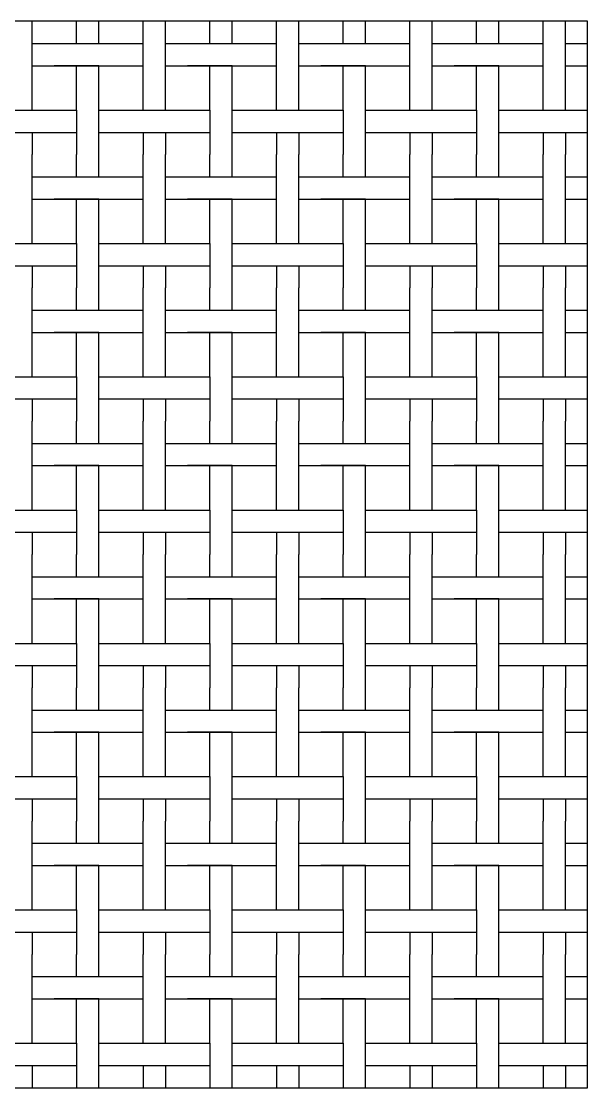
# Model space of a CAD drawing. Header units: inches. Extents: x 4.38 to 10.38, y 4.88 to 10.88.
# Drawn here: x 7.19 to 10.38, y 4.88 to 10.88 of the extents above; entities that cross this region are included whole.
import ezdxf

# ---------------------------------------------------------------- set-up
doc = ezdxf.new("R2010")
doc.units = ezdxf.units.IN
doc.header["$MEASUREMENT"] = 0
doc.layers.add('輪廓線', color=1, linetype='Continuous')

msp = doc.modelspace()

# ---------------------------------------------------------------- linework, layer by layer
at = {"layer": '輪廓線'}
for p, q in [((7.25, 10.375), (7.25, 10.875)), ((7.5, 10.75), (7.5, 10.875)), ((7.625, 10.75), (7.625, 10.875)), ((7.875, 10.375), (7.875, 10.875)), ((8, 10.375), (8, 10.875)), ((8.25, 10.75), (8.25, 10.875)), ((8.375, 10.75), (8.375, 10.875)), ((8.625, 10.375), (8.625, 10.875)), ((8.75, 10.375), (8.75, 10.875)), ((9, 10.75), (9, 10.875)), ((9.125, 10.75), (9.125, 10.875)), ((9.375, 10.375), (9.375, 10.875)), ((9.5, 10.375), (9.5, 10.875)), ((9.75, 10.75), (9.75, 10.875)), ((9.875, 10.75), (9.875, 10.875)), ((10.125, 10.375), (10.125, 10.875)), ((10.25, 10.375), (10.25, 10.875)), ((7.25, 10.75), (7.375, 10.75)), ((7.375, 10.75), (7.875, 10.75)), ((8, 10.75), (8.125, 10.75)), ((8.125, 10.75), (8.625, 10.75)), ((8.75, 10.75), (8.875, 10.75)), ((8.875, 10.75), (9.375, 10.75)), ((9.5, 10.75), (9.625, 10.75)), ((9.625, 10.75), (10.125, 10.75)), ((10.25, 10.75), (10.375, 10.75)), ((7.25, 10.625), (7.375, 10.625)), ((7.625, 10.625), (7.375, 10.625)), ((7.375, 10.625), (7.75, 10.625)), ((7.5, 10.375), (7.5, 10.625)), ((7.625, 10.125), (7.625, 10.625)), ((7.75, 10.625), (7.875, 10.625)), ((8, 10.625), (8.125, 10.625)), ((8.375, 10.625), (8.125, 10.625)), ((8.125, 10.625), (8.5, 10.625)), ((8.25, 10.375), (8.25, 10.625)), ((8.375, 10.125), (8.375, 10.625)), ((8.5, 10.625), (8.625, 10.625)), ((8.75, 10.625), (8.875, 10.625)), ((9.125, 10.625), (8.875, 10.625)), ((8.875, 10.625), (9.25, 10.625)), ((9, 10.375), (9, 10.625)), ((9.125, 10.125), (9.125, 10.625)), ((9.25, 10.625), (9.375, 10.625)), ((9.5, 10.625), (9.625, 10.625)), ((9.875, 10.625), (9.625, 10.625)), ((9.625, 10.625), (10, 10.625)), ((9.75, 10.375), (9.75, 10.625)), ((9.875, 10.125), (9.875, 10.625)), ((10, 10.625), (10.125, 10.625)), ((10.25, 10.625), (10.375, 10.625)), ((7.125, 10.375), (7.25, 10.375)), ((7.25, 10.375), (7.375, 10.375)), ((7.375, 10.375), (7.5, 10.375)), ((7.5, 10.375), (7.5, 10.125)), ((7.625, 10.375), (7.875, 10.375)), ((7.875, 10.375), (8, 10.375)), ((8, 10.375), (8.125, 10.375)), ((8.125, 10.375), (8.25, 10.375)), ((8.25, 10.375), (8.25, 10.125)), ((8.375, 10.375), (8.625, 10.375)), ((8.625, 10.375), (8.75, 10.375)), ((8.75, 10.375), (8.875, 10.375)), ((8.875, 10.375), (9, 10.375)), ((9, 10.375), (9, 10.125)), ((9.125, 10.375), (9.375, 10.375)), ((9.375, 10.375), (9.5, 10.375)), ((9.5, 10.375), (9.625, 10.375)), ((9.625, 10.375), (9.75, 10.375)), ((9.75, 10.375), (9.75, 10.125)), ((9.875, 10.375), (10.125, 10.375)), ((10.125, 10.375), (10.25, 10.375)), ((10.25, 10.375), (10.375, 10.375)), ((7.125, 10.25), (7.375, 10.25)), ((7.25, 10.25), (7.25, 10.125)), ((7.375, 10.25), (7.5, 10.25)), ((7.5, 10.25), (7.5, 10.125)), ((7.625, 10.25), (7.875, 10.25)), ((7.875, 10.25), (8.125, 10.25)), ((7.875, 10.25), (7.875, 10.125)), ((8, 10.25), (8, 10.125)), ((8.125, 10.25), (8.25, 10.25)), ((8.25, 10.25), (8.25, 10.125)), ((8.375, 10.25), (8.625, 10.25)), ((8.625, 10.25), (8.875, 10.25)), ((8.625, 10.25), (8.625, 10.125)), ((8.75, 10.25), (8.75, 10.125)), ((8.875, 10.25), (9, 10.25)), ((9, 10.25), (9, 10.125)), ((9.125, 10.25), (9.375, 10.25)), ((9.375, 10.25), (9.625, 10.25)), ((9.375, 10.25), (9.375, 10.125)), ((9.5, 10.25), (9.5, 10.125)), ((9.625, 10.25), (9.75, 10.25)), ((9.75, 10.25), (9.75, 10.125)), ((9.875, 10.25), (10.125, 10.25)), ((10.125, 10.25), (10.375, 10.25)), ((10.125, 10.25), (10.125, 10.125)), ((10.25, 10.25), (10.25, 10.125)), ((7.25, 9.625), (7.25, 10.125)), ((7.5, 10), (7.5, 10.125)), ((7.625, 10), (7.625, 10.125)), ((7.875, 9.625), (7.875, 10.125)), ((8, 9.625), (8, 10.125)), ((8.25, 10), (8.25, 10.125)), ((8.375, 10), (8.375, 10.125)), ((8.625, 9.625), (8.625, 10.125)), ((8.75, 9.625), (8.75, 10.125)), ((9, 10), (9, 10.125)), ((9.125, 10), (9.125, 10.125)), ((9.375, 9.625), (9.375, 10.125)), ((9.5, 9.625), (9.5, 10.125)), ((9.75, 10), (9.75, 10.125)), ((9.875, 10), (9.875, 10.125)), ((10.125, 9.625), (10.125, 10.125)), ((10.25, 9.625), (10.25, 10.125)), ((7.25, 10), (7.375, 10)), ((7.375, 10), (7.875, 10)), ((8, 10), (8.125, 10)), ((8.125, 10), (8.625, 10)), ((8.75, 10), (8.875, 10)), ((8.875, 10), (9.375, 10)), ((9.5, 10), (9.625, 10)), ((9.625, 10), (10.125, 10)), ((10.25, 10), (10.375, 10)), ((7.25, 9.875), (7.375, 9.875)), ((7.625, 9.875), (7.375, 9.875)), ((7.375, 9.875), (7.75, 9.875)), ((7.5, 9.625), (7.5, 9.875)), ((7.625, 9.375), (7.625, 9.875)), ((7.75, 9.875), (7.875, 9.875)), ((8, 9.875), (8.125, 9.875)), ((8.375, 9.875), (8.125, 9.875)), ((8.125, 9.875), (8.5, 9.875)), ((8.25, 9.625), (8.25, 9.875)), ((8.375, 9.375), (8.375, 9.875)), ((8.5, 9.875), (8.625, 9.875)), ((8.75, 9.875), (8.875, 9.875)), ((9.125, 9.875), (8.875, 9.875)), ((8.875, 9.875), (9.25, 9.875)), ((9, 9.625), (9, 9.875)), ((9.125, 9.375), (9.125, 9.875)), ((9.25, 9.875), (9.375, 9.875)), ((9.5, 9.875), (9.625, 9.875)), ((9.875, 9.875), (9.625, 9.875)), ((9.625, 9.875), (10, 9.875)), ((9.75, 9.625), (9.75, 9.875)), ((9.875, 9.375), (9.875, 9.875)), ((10, 9.875), (10.125, 9.875)), ((10.25, 9.875), (10.375, 9.875)), ((7.125, 9.625), (7.25, 9.625)), ((7.25, 9.625), (7.375, 9.625)), ((7.375, 9.625), (7.5, 9.625)), ((7.5, 9.625), (7.5, 9.375)), ((7.625, 9.625), (7.875, 9.625)), ((7.875, 9.625), (8, 9.625)), ((8, 9.625), (8.125, 9.625)), ((8.125, 9.625), (8.25, 9.625)), ((8.25, 9.625), (8.25, 9.375)), ((8.375, 9.625), (8.625, 9.625)), ((8.625, 9.625), (8.75, 9.625)), ((8.75, 9.625), (8.875, 9.625)), ((8.875, 9.625), (9, 9.625)), ((9, 9.625), (9, 9.375)), ((9.125, 9.625), (9.375, 9.625)), ((9.375, 9.625), (9.5, 9.625)), ((9.5, 9.625), (9.625, 9.625)), ((9.625, 9.625), (9.75, 9.625)), ((9.75, 9.625), (9.75, 9.375)), ((9.875, 9.625), (10.125, 9.625)), ((10.125, 9.625), (10.25, 9.625)), ((10.25, 9.625), (10.375, 9.625)), ((7.125, 9.5), (7.375, 9.5)), ((7.25, 9.5), (7.25, 9.375)), ((7.375, 9.5), (7.5, 9.5)), ((7.5, 9.5), (7.5, 9.375)), ((7.625, 9.5), (7.875, 9.5)), ((7.875, 9.5), (8.125, 9.5)), ((7.875, 9.5), (7.875, 9.375)), ((8, 9.5), (8, 9.375)), ((8.125, 9.5), (8.25, 9.5)), ((8.25, 9.5), (8.25, 9.375)), ((8.375, 9.5), (8.625, 9.5)), ((8.625, 9.5), (8.875, 9.5)), ((8.625, 9.5), (8.625, 9.375)), ((8.75, 9.5), (8.75, 9.375)), ((8.875, 9.5), (9, 9.5)), ((9, 9.5), (9, 9.375)), ((9.125, 9.5), (9.375, 9.5)), ((9.375, 9.5), (9.625, 9.5)), ((9.375, 9.5), (9.375, 9.375)), ((9.5, 9.5), (9.5, 9.375)), ((9.625, 9.5), (9.75, 9.5)), ((9.75, 9.5), (9.75, 9.375)), ((9.875, 9.5), (10.125, 9.5)), ((10.125, 9.5), (10.375, 9.5)), ((10.125, 9.5), (10.125, 9.375)), ((10.25, 9.5), (10.25, 9.375)), ((7.25, 8.875), (7.25, 9.375)), ((7.5, 9.25), (7.5, 9.375)), ((7.625, 9.25), (7.625, 9.375)), ((7.875, 8.875), (7.875, 9.375)), ((8, 8.875), (8, 9.375)), ((8.25, 9.25), (8.25, 9.375)), ((8.375, 9.25), (8.375, 9.375)), ((8.625, 8.875), (8.625, 9.375)), ((8.75, 8.875), (8.75, 9.375)), ((9, 9.25), (9, 9.375)), ((9.125, 9.25), (9.125, 9.375)), ((9.375, 8.875), (9.375, 9.375)), ((9.5, 8.875), (9.5, 9.375)), ((9.75, 9.25), (9.75, 9.375)), ((9.875, 9.25), (9.875, 9.375)), ((10.125, 8.875), (10.125, 9.375)), ((10.25, 8.875), (10.25, 9.375)), ((7.25, 9.25), (7.375, 9.25)), ((7.375, 9.25), (7.875, 9.25)), ((8, 9.25), (8.125, 9.25)), ((8.125, 9.25), (8.625, 9.25)), ((8.75, 9.25), (8.875, 9.25)), ((8.875, 9.25), (9.375, 9.25)), ((9.5, 9.25), (9.625, 9.25)), ((9.625, 9.25), (10.125, 9.25)), ((10.25, 9.25), (10.375, 9.25)), ((7.25, 9.125), (7.375, 9.125)), ((7.625, 9.125), (7.375, 9.125)), ((7.375, 9.125), (7.75, 9.125)), ((7.5, 8.875), (7.5, 9.125)), ((7.625, 8.625), (7.625, 9.125)), ((7.75, 9.125), (7.875, 9.125)), ((8, 9.125), (8.125, 9.125)), ((8.375, 9.125), (8.125, 9.125)), ((8.125, 9.125), (8.5, 9.125)), ((8.25, 8.875), (8.25, 9.125)), ((8.375, 8.625), (8.375, 9.125)), ((8.5, 9.125), (8.625, 9.125)), ((8.75, 9.125), (8.875, 9.125)), ((9.125, 9.125), (8.875, 9.125)), ((8.875, 9.125), (9.25, 9.125)), ((9, 8.875), (9, 9.125)), ((9.125, 8.625), (9.125, 9.125)), ((9.25, 9.125), (9.375, 9.125)), ((9.5, 9.125), (9.625, 9.125)), ((9.875, 9.125), (9.625, 9.125)), ((9.625, 9.125), (10, 9.125)), ((9.75, 8.875), (9.75, 9.125)), ((9.875, 8.625), (9.875, 9.125)), ((10, 9.125), (10.125, 9.125)), ((10.25, 9.125), (10.375, 9.125)), ((7.125, 8.875), (7.25, 8.875)), ((7.25, 8.875), (7.375, 8.875)), ((7.375, 8.875), (7.5, 8.875)), ((7.5, 8.875), (7.5, 8.625)), ((7.625, 8.875), (7.875, 8.875)), ((7.875, 8.875), (8, 8.875)), ((8, 8.875), (8.125, 8.875)), ((8.125, 8.875), (8.25, 8.875)), ((8.25, 8.875), (8.25, 8.625)), ((8.375, 8.875), (8.625, 8.875)), ((8.625, 8.875), (8.75, 8.875)), ((8.75, 8.875), (8.875, 8.875)), ((8.875, 8.875), (9, 8.875)), ((9, 8.875), (9, 8.625)), ((9.125, 8.875), (9.375, 8.875)), ((9.375, 8.875), (9.5, 8.875)), ((9.5, 8.875), (9.625, 8.875)), ((9.625, 8.875), (9.75, 8.875)), ((9.75, 8.875), (9.75, 8.625)), ((9.875, 8.875), (10.125, 8.875)), ((10.125, 8.875), (10.25, 8.875)), ((10.25, 8.875), (10.375, 8.875)), ((7.125, 8.75), (7.375, 8.75)), ((7.25, 8.75), (7.25, 8.625)), ((7.375, 8.75), (7.5, 8.75)), ((7.5, 8.75), (7.5, 8.625)), ((7.625, 8.75), (7.875, 8.75)), ((7.875, 8.75), (8.125, 8.75)), ((7.875, 8.75), (7.875, 8.625)), ((8, 8.75), (8, 8.625)), ((8.125, 8.75), (8.25, 8.75)), ((8.25, 8.75), (8.25, 8.625)), ((8.375, 8.75), (8.625, 8.75)), ((8.625, 8.75), (8.875, 8.75)), ((8.625, 8.75), (8.625, 8.625)), ((8.75, 8.75), (8.75, 8.625)), ((8.875, 8.75), (9, 8.75)), ((9, 8.75), (9, 8.625)), ((9.125, 8.75), (9.375, 8.75)), ((9.375, 8.75), (9.625, 8.75)), ((9.375, 8.75), (9.375, 8.625)), ((9.5, 8.75), (9.5, 8.625)), ((9.625, 8.75), (9.75, 8.75)), ((9.75, 8.75), (9.75, 8.625)), ((9.875, 8.75), (10.125, 8.75)), ((10.125, 8.75), (10.375, 8.75)), ((10.125, 8.75), (10.125, 8.625)), ((10.25, 8.75), (10.25, 8.625)), ((7.25, 8.125), (7.25, 8.625)), ((7.5, 8.5), (7.5, 8.625)), ((7.625, 8.5), (7.625, 8.625)), ((7.875, 8.125), (7.875, 8.625)), ((8, 8.125), (8, 8.625)), ((8.25, 8.5), (8.25, 8.625)), ((8.375, 8.5), (8.375, 8.625)), ((8.625, 8.125), (8.625, 8.625)), ((8.75, 8.125), (8.75, 8.625)), ((9, 8.5), (9, 8.625)), ((9.125, 8.5), (9.125, 8.625)), ((9.375, 8.125), (9.375, 8.625)), ((9.5, 8.125), (9.5, 8.625)), ((9.75, 8.5), (9.75, 8.625)), ((9.875, 8.5), (9.875, 8.625)), ((10.125, 8.125), (10.125, 8.625)), ((10.25, 8.125), (10.25, 8.625)), ((7.25, 8.5), (7.375, 8.5)), ((7.375, 8.5), (7.875, 8.5)), ((8, 8.5), (8.125, 8.5)), ((8.125, 8.5), (8.625, 8.5)), ((8.75, 8.5), (8.875, 8.5)), ((8.875, 8.5), (9.375, 8.5)), ((9.5, 8.5), (9.625, 8.5)), ((9.625, 8.5), (10.125, 8.5)), ((10.25, 8.5), (10.375, 8.5)), ((7.25, 8.375), (7.375, 8.375)), ((7.625, 8.375), (7.375, 8.375)), ((7.375, 8.375), (7.75, 8.375)), ((7.5, 8.125), (7.5, 8.375)), ((7.625, 7.875), (7.625, 8.375)), ((7.75, 8.375), (7.875, 8.375)), ((8, 8.375), (8.125, 8.375)), ((8.375, 8.375), (8.125, 8.375)), ((8.125, 8.375), (8.5, 8.375)), ((8.25, 8.125), (8.25, 8.375)), ((8.375, 7.875), (8.375, 8.375)), ((8.5, 8.375), (8.625, 8.375)), ((8.75, 8.375), (8.875, 8.375)), ((9.125, 8.375), (8.875, 8.375)), ((8.875, 8.375), (9.25, 8.375)), ((9, 8.125), (9, 8.375)), ((9.125, 7.875), (9.125, 8.375)), ((9.25, 8.375), (9.375, 8.375)), ((9.5, 8.375), (9.625, 8.375)), ((9.875, 8.375), (9.625, 8.375)), ((9.625, 8.375), (10, 8.375)), ((9.75, 8.125), (9.75, 8.375)), ((9.875, 7.875), (9.875, 8.375)), ((10, 8.375), (10.125, 8.375)), ((10.25, 8.375), (10.375, 8.375)), ((7.125, 8.125), (7.25, 8.125)), ((7.25, 8.125), (7.375, 8.125)), ((7.375, 8.125), (7.5, 8.125)), ((7.5, 8.125), (7.5, 7.875)), ((7.625, 8.125), (7.875, 8.125)), ((7.875, 8.125), (8, 8.125)), ((8, 8.125), (8.125, 8.125)), ((8.125, 8.125), (8.25, 8.125)), ((8.25, 8.125), (8.25, 7.875)), ((8.375, 8.125), (8.625, 8.125)), ((8.625, 8.125), (8.75, 8.125)), ((8.75, 8.125), (8.875, 8.125)), ((8.875, 8.125), (9, 8.125)), ((9, 8.125), (9, 7.875)), ((9.125, 8.125), (9.375, 8.125)), ((9.375, 8.125), (9.5, 8.125)), ((9.5, 8.125), (9.625, 8.125)), ((9.625, 8.125), (9.75, 8.125)), ((9.75, 8.125), (9.75, 7.875)), ((9.875, 8.125), (10.125, 8.125)), ((10.125, 8.125), (10.25, 8.125)), ((10.25, 8.125), (10.375, 8.125)), ((7.125, 8), (7.375, 8)), ((7.25, 8), (7.25, 7.875)), ((7.375, 8), (7.5, 8)), ((7.5, 8), (7.5, 7.875)), ((7.625, 8), (7.875, 8)), ((7.875, 8), (8.125, 8)), ((7.875, 8), (7.875, 7.875)), ((8, 8), (8, 7.875)), ((8.125, 8), (8.25, 8)), ((8.25, 8), (8.25, 7.875)), ((8.375, 8), (8.625, 8)), ((8.625, 8), (8.875, 8)), ((8.625, 8), (8.625, 7.875)), ((8.75, 8), (8.75, 7.875)), ((8.875, 8), (9, 8)), ((9, 8), (9, 7.875)), ((9.125, 8), (9.375, 8)), ((9.375, 8), (9.625, 8)), ((9.375, 8), (9.375, 7.875)), ((9.5, 8), (9.5, 7.875)), ((9.625, 8), (9.75, 8)), ((9.75, 8), (9.75, 7.875)), ((9.875, 8), (10.125, 8)), ((10.125, 8), (10.375, 8)), ((10.125, 8), (10.125, 7.875)), ((10.25, 8), (10.25, 7.875)), ((7.25, 7.375), (7.25, 7.875)), ((7.5, 7.75), (7.5, 7.875)), ((7.625, 7.75), (7.625, 7.875)), ((7.875, 7.375), (7.875, 7.875)), ((8, 7.375), (8, 7.875)), ((8.25, 7.75), (8.25, 7.875)), ((8.375, 7.75), (8.375, 7.875)), ((8.625, 7.375), (8.625, 7.875)), ((8.75, 7.375), (8.75, 7.875)), ((9, 7.75), (9, 7.875)), ((9.125, 7.75), (9.125, 7.875)), ((9.375, 7.375), (9.375, 7.875)), ((9.5, 7.375), (9.5, 7.875)), ((9.75, 7.75), (9.75, 7.875)), ((9.875, 7.75), (9.875, 7.875)), ((10.125, 7.375), (10.125, 7.875)), ((10.25, 7.375), (10.25, 7.875)), ((7.25, 7.75), (7.375, 7.75)), ((7.375, 7.75), (7.875, 7.75)), ((8, 7.75), (8.125, 7.75)), ((8.125, 7.75), (8.625, 7.75)), ((8.75, 7.75), (8.875, 7.75)), ((8.875, 7.75), (9.375, 7.75)), ((9.5, 7.75), (9.625, 7.75)), ((9.625, 7.75), (10.125, 7.75)), ((10.25, 7.75), (10.375, 7.75)), ((7.25, 7.625), (7.375, 7.625)), ((7.625, 7.625), (7.375, 7.625)), ((7.375, 7.625), (7.75, 7.625)), ((7.5, 7.375), (7.5, 7.625)), ((7.625, 7.125), (7.625, 7.625)), ((7.75, 7.625), (7.875, 7.625)), ((8, 7.625), (8.125, 7.625)), ((8.375, 7.625), (8.125, 7.625)), ((8.125, 7.625), (8.5, 7.625)), ((8.25, 7.375), (8.25, 7.625)), ((8.375, 7.125), (8.375, 7.625)), ((8.5, 7.625), (8.625, 7.625)), ((8.75, 7.625), (8.875, 7.625)), ((9.125, 7.625), (8.875, 7.625)), ((8.875, 7.625), (9.25, 7.625)), ((9, 7.375), (9, 7.625)), ((9.125, 7.125), (9.125, 7.625)), ((9.25, 7.625), (9.375, 7.625)), ((9.5, 7.625), (9.625, 7.625)), ((9.875, 7.625), (9.625, 7.625)), ((9.625, 7.625), (10, 7.625)), ((9.75, 7.375), (9.75, 7.625)), ((9.875, 7.125), (9.875, 7.625)), ((10, 7.625), (10.125, 7.625)), ((10.25, 7.625), (10.375, 7.625)), ((7.125, 7.375), (7.25, 7.375)), ((7.25, 7.375), (7.375, 7.375)), ((7.375, 7.375), (7.5, 7.375)), ((7.5, 7.375), (7.5, 7.125)), ((7.625, 7.375), (7.875, 7.375)), ((7.875, 7.375), (8, 7.375)), ((8, 7.375), (8.125, 7.375)), ((8.125, 7.375), (8.25, 7.375)), ((8.25, 7.375), (8.25, 7.125)), ((8.375, 7.375), (8.625, 7.375)), ((8.625, 7.375), (8.75, 7.375)), ((8.75, 7.375), (8.875, 7.375)), ((8.875, 7.375), (9, 7.375)), ((9, 7.375), (9, 7.125)), ((9.125, 7.375), (9.375, 7.375)), ((9.375, 7.375), (9.5, 7.375)), ((9.5, 7.375), (9.625, 7.375)), ((9.625, 7.375), (9.75, 7.375)), ((9.75, 7.375), (9.75, 7.125)), ((9.875, 7.375), (10.125, 7.375)), ((10.125, 7.375), (10.25, 7.375)), ((10.25, 7.375), (10.375, 7.375)), ((7.125, 7.25), (7.375, 7.25)), ((7.25, 7.25), (7.25, 7.125)), ((7.375, 7.25), (7.5, 7.25)), ((7.5, 7.25), (7.5, 7.125)), ((7.625, 7.25), (7.875, 7.25)), ((7.875, 7.25), (8.125, 7.25)), ((7.875, 7.25), (7.875, 7.125)), ((8, 7.25), (8, 7.125)), ((8.125, 7.25), (8.25, 7.25)), ((8.25, 7.25), (8.25, 7.125)), ((8.375, 7.25), (8.625, 7.25)), ((8.625, 7.25), (8.875, 7.25)), ((8.625, 7.25), (8.625, 7.125)), ((8.75, 7.25), (8.75, 7.125)), ((8.875, 7.25), (9, 7.25)), ((9, 7.25), (9, 7.125)), ((9.125, 7.25), (9.375, 7.25)), ((9.375, 7.25), (9.625, 7.25)), ((9.375, 7.25), (9.375, 7.125)), ((9.5, 7.25), (9.5, 7.125)), ((9.625, 7.25), (9.75, 7.25)), ((9.75, 7.25), (9.75, 7.125)), ((9.875, 7.25), (10.125, 7.25)), ((10.125, 7.25), (10.375, 7.25)), ((10.125, 7.25), (10.125, 7.125)), ((10.25, 7.25), (10.25, 7.125)), ((7.25, 6.625), (7.25, 7.125)), ((7.5, 7), (7.5, 7.125)), ((7.625, 7), (7.625, 7.125)), ((7.875, 6.625), (7.875, 7.125)), ((8, 6.625), (8, 7.125)), ((8.25, 7), (8.25, 7.125)), ((8.375, 7), (8.375, 7.125)), ((8.625, 6.625), (8.625, 7.125)), ((8.75, 6.625), (8.75, 7.125)), ((9, 7), (9, 7.125)), ((9.125, 7), (9.125, 7.125)), ((9.375, 6.625), (9.375, 7.125)), ((9.5, 6.625), (9.5, 7.125)), ((9.75, 7), (9.75, 7.125)), ((9.875, 7), (9.875, 7.125)), ((10.125, 6.625), (10.125, 7.125)), ((10.25, 6.625), (10.25, 7.125)), ((7.25, 7), (7.375, 7)), ((7.375, 7), (7.875, 7)), ((8, 7), (8.125, 7)), ((8.125, 7), (8.625, 7)), ((8.75, 7), (8.875, 7)), ((8.875, 7), (9.375, 7)), ((9.5, 7), (9.625, 7)), ((9.625, 7), (10.125, 7)), ((10.25, 7), (10.375, 7)), ((7.25, 6.875), (7.375, 6.875)), ((7.625, 6.875), (7.375, 6.875)), ((7.375, 6.875), (7.75, 6.875)), ((7.5, 6.625), (7.5, 6.875)), ((7.625, 6.375), (7.625, 6.875)), ((7.75, 6.875), (7.875, 6.875)), ((8, 6.875), (8.125, 6.875)), ((8.375, 6.875), (8.125, 6.875)), ((8.125, 6.875), (8.5, 6.875)), ((8.25, 6.625), (8.25, 6.875)), ((8.375, 6.375), (8.375, 6.875)), ((8.5, 6.875), (8.625, 6.875)), ((8.75, 6.875), (8.875, 6.875)), ((9.125, 6.875), (8.875, 6.875)), ((8.875, 6.875), (9.25, 6.875)), ((9, 6.625), (9, 6.875)), ((9.125, 6.375), (9.125, 6.875)), ((9.25, 6.875), (9.375, 6.875)), ((9.5, 6.875), (9.625, 6.875)), ((9.875, 6.875), (9.625, 6.875)), ((9.625, 6.875), (10, 6.875)), ((9.75, 6.625), (9.75, 6.875)), ((9.875, 6.375), (9.875, 6.875)), ((10, 6.875), (10.125, 6.875)), ((10.25, 6.875), (10.375, 6.875)), ((7.125, 6.625), (7.25, 6.625)), ((7.25, 6.625), (7.375, 6.625)), ((7.375, 6.625), (7.5, 6.625)), ((7.5, 6.625), (7.5, 6.375)), ((7.625, 6.625), (7.875, 6.625)), ((7.875, 6.625), (8, 6.625)), ((8, 6.625), (8.125, 6.625)), ((8.125, 6.625), (8.25, 6.625)), ((8.25, 6.625), (8.25, 6.375)), ((8.375, 6.625), (8.625, 6.625)), ((8.625, 6.625), (8.75, 6.625)), ((8.75, 6.625), (8.875, 6.625)), ((8.875, 6.625), (9, 6.625)), ((9, 6.625), (9, 6.375)), ((9.125, 6.625), (9.375, 6.625)), ((9.375, 6.625), (9.5, 6.625)), ((9.5, 6.625), (9.625, 6.625)), ((9.625, 6.625), (9.75, 6.625)), ((9.75, 6.625), (9.75, 6.375)), ((9.875, 6.625), (10.125, 6.625)), ((10.125, 6.625), (10.25, 6.625)), ((10.25, 6.625), (10.375, 6.625)), ((7.125, 6.5), (7.375, 6.5)), ((7.25, 6.5), (7.25, 6.375)), ((7.375, 6.5), (7.5, 6.5)), ((7.5, 6.5), (7.5, 6.375)), ((7.625, 6.5), (7.875, 6.5)), ((7.875, 6.5), (8.125, 6.5)), ((7.875, 6.5), (7.875, 6.375)), ((8, 6.5), (8, 6.375)), ((8.125, 6.5), (8.25, 6.5)), ((8.25, 6.5), (8.25, 6.375)), ((8.375, 6.5), (8.625, 6.5)), ((8.625, 6.5), (8.875, 6.5)), ((8.625, 6.5), (8.625, 6.375)), ((8.75, 6.5), (8.75, 6.375)), ((8.875, 6.5), (9, 6.5)), ((9, 6.5), (9, 6.375)), ((9.125, 6.5), (9.375, 6.5)), ((9.375, 6.5), (9.625, 6.5)), ((9.375, 6.5), (9.375, 6.375)), ((9.5, 6.5), (9.5, 6.375)), ((9.625, 6.5), (9.75, 6.5)), ((9.75, 6.5), (9.75, 6.375)), ((9.875, 6.5), (10.125, 6.5)), ((10.125, 6.5), (10.375, 6.5)), ((10.125, 6.5), (10.125, 6.375)), ((10.25, 6.5), (10.25, 6.375)), ((7.25, 5.875), (7.25, 6.375)), ((7.5, 6.25), (7.5, 6.375)), ((7.625, 6.25), (7.625, 6.375)), ((7.875, 5.875), (7.875, 6.375)), ((8, 5.875), (8, 6.375)), ((8.25, 6.25), (8.25, 6.375)), ((8.375, 6.25), (8.375, 6.375)), ((8.625, 5.875), (8.625, 6.375)), ((8.75, 5.875), (8.75, 6.375)), ((9, 6.25), (9, 6.375)), ((9.125, 6.25), (9.125, 6.375)), ((9.375, 5.875), (9.375, 6.375)), ((9.5, 5.875), (9.5, 6.375)), ((9.75, 6.25), (9.75, 6.375)), ((9.875, 6.25), (9.875, 6.375)), ((10.125, 5.875), (10.125, 6.375)), ((10.25, 5.875), (10.25, 6.375)), ((7.25, 6.25), (7.375, 6.25)), ((7.375, 6.25), (7.875, 6.25)), ((8, 6.25), (8.125, 6.25)), ((8.125, 6.25), (8.625, 6.25)), ((8.75, 6.25), (8.875, 6.25)), ((8.875, 6.25), (9.375, 6.25)), ((9.5, 6.25), (9.625, 6.25)), ((9.625, 6.25), (10.125, 6.25)), ((10.25, 6.25), (10.375, 6.25)), ((7.25, 6.125), (7.375, 6.125)), ((7.625, 6.125), (7.375, 6.125)), ((7.375, 6.125), (7.75, 6.125)), ((7.5, 5.875), (7.5, 6.125)), ((7.625, 5.625), (7.625, 6.125)), ((7.75, 6.125), (7.875, 6.125)), ((8, 6.125), (8.125, 6.125)), ((8.375, 6.125), (8.125, 6.125)), ((8.125, 6.125), (8.5, 6.125)), ((8.25, 5.875), (8.25, 6.125)), ((8.375, 5.625), (8.375, 6.125)), ((8.5, 6.125), (8.625, 6.125)), ((8.75, 6.125), (8.875, 6.125)), ((9.125, 6.125), (8.875, 6.125)), ((8.875, 6.125), (9.25, 6.125)), ((9, 5.875), (9, 6.125)), ((9.125, 5.625), (9.125, 6.125)), ((9.25, 6.125), (9.375, 6.125)), ((9.5, 6.125), (9.625, 6.125)), ((9.875, 6.125), (9.625, 6.125)), ((9.625, 6.125), (10, 6.125)), ((9.75, 5.875), (9.75, 6.125)), ((9.875, 5.625), (9.875, 6.125)), ((10, 6.125), (10.125, 6.125)), ((10.25, 6.125), (10.375, 6.125)), ((7.125, 5.875), (7.25, 5.875)), ((7.25, 5.875), (7.375, 5.875)), ((7.375, 5.875), (7.5, 5.875)), ((7.5, 5.875), (7.5, 5.625)), ((7.625, 5.875), (7.875, 5.875)), ((7.875, 5.875), (8, 5.875)), ((8, 5.875), (8.125, 5.875)), ((8.125, 5.875), (8.25, 5.875)), ((8.25, 5.875), (8.25, 5.625)), ((8.375, 5.875), (8.625, 5.875)), ((8.625, 5.875), (8.75, 5.875)), ((8.75, 5.875), (8.875, 5.875)), ((8.875, 5.875), (9, 5.875)), ((9, 5.875), (9, 5.625)), ((9.125, 5.875), (9.375, 5.875)), ((9.375, 5.875), (9.5, 5.875)), ((9.5, 5.875), (9.625, 5.875)), ((9.625, 5.875), (9.75, 5.875)), ((9.75, 5.875), (9.75, 5.625)), ((9.875, 5.875), (10.125, 5.875)), ((10.125, 5.875), (10.25, 5.875)), ((10.25, 5.875), (10.375, 5.875)), ((7.125, 5.75), (7.375, 5.75)), ((7.25, 5.75), (7.25, 5.625)), ((7.375, 5.75), (7.5, 5.75)), ((7.5, 5.75), (7.5, 5.625)), ((7.625, 5.75), (7.875, 5.75)), ((7.875, 5.75), (8.125, 5.75)), ((7.875, 5.75), (7.875, 5.625)), ((8, 5.75), (8, 5.625)), ((8.125, 5.75), (8.25, 5.75)), ((8.25, 5.75), (8.25, 5.625)), ((8.375, 5.75), (8.625, 5.75)), ((8.625, 5.75), (8.875, 5.75)), ((8.625, 5.75), (8.625, 5.625)), ((8.75, 5.75), (8.75, 5.625)), ((8.875, 5.75), (9, 5.75)), ((9, 5.75), (9, 5.625)), ((9.125, 5.75), (9.375, 5.75)), ((9.375, 5.75), (9.625, 5.75)), ((9.375, 5.75), (9.375, 5.625)), ((9.5, 5.75), (9.5, 5.625)), ((9.625, 5.75), (9.75, 5.75)), ((9.75, 5.75), (9.75, 5.625)), ((9.875, 5.75), (10.125, 5.75)), ((10.125, 5.75), (10.375, 5.75)), ((10.125, 5.75), (10.125, 5.625)), ((10.25, 5.75), (10.25, 5.625)), ((7.25, 5.125), (7.25, 5.625)), ((7.5, 5.5), (7.5, 5.625)), ((7.625, 5.5), (7.625, 5.625)), ((7.875, 5.125), (7.875, 5.625)), ((8, 5.125), (8, 5.625)), ((8.25, 5.5), (8.25, 5.625)), ((8.375, 5.5), (8.375, 5.625)), ((8.625, 5.125), (8.625, 5.625)), ((8.75, 5.125), (8.75, 5.625)), ((9, 5.5), (9, 5.625)), ((9.125, 5.5), (9.125, 5.625)), ((9.375, 5.125), (9.375, 5.625)), ((9.5, 5.125), (9.5, 5.625)), ((9.75, 5.5), (9.75, 5.625)), ((9.875, 5.5), (9.875, 5.625)), ((10.125, 5.125), (10.125, 5.625)), ((10.25, 5.125), (10.25, 5.625)), ((7.25, 5.5), (7.375, 5.5)), ((7.375, 5.5), (7.875, 5.5)), ((8, 5.5), (8.125, 5.5)), ((8.125, 5.5), (8.625, 5.5)), ((8.75, 5.5), (8.875, 5.5)), ((8.875, 5.5), (9.375, 5.5)), ((9.5, 5.5), (9.625, 5.5)), ((9.625, 5.5), (10.125, 5.5)), ((10.25, 5.5), (10.375, 5.5)), ((7.25, 5.375), (7.375, 5.375)), ((7.625, 5.375), (7.375, 5.375)), ((7.375, 5.375), (7.75, 5.375)), ((7.5, 5.125), (7.5, 5.375)), ((7.625, 4.875), (7.625, 5.375)), ((7.75, 5.375), (7.875, 5.375)), ((8, 5.375), (8.125, 5.375)), ((8.375, 5.375), (8.125, 5.375)), ((8.125, 5.375), (8.5, 5.375)), ((8.25, 5.125), (8.25, 5.375)), ((8.375, 4.875), (8.375, 5.375)), ((8.5, 5.375), (8.625, 5.375)), ((8.75, 5.375), (8.875, 5.375)), ((9.125, 5.375), (8.875, 5.375)), ((8.875, 5.375), (9.25, 5.375)), ((9, 5.125), (9, 5.375)), ((9.125, 4.875), (9.125, 5.375)), ((9.25, 5.375), (9.375, 5.375)), ((9.5, 5.375), (9.625, 5.375)), ((9.875, 5.375), (9.625, 5.375)), ((9.625, 5.375), (10, 5.375)), ((9.75, 5.125), (9.75, 5.375)), ((9.875, 4.875), (9.875, 5.375)), ((10, 5.375), (10.125, 5.375)), ((10.25, 5.375), (10.375, 5.375)), ((7.125, 5.125), (7.25, 5.125)), ((7.25, 5.125), (7.375, 5.125)), ((7.375, 5.125), (7.5, 5.125)), ((7.5, 5.125), (7.5, 4.875)), ((7.625, 5.125), (7.875, 5.125)), ((7.875, 5.125), (8, 5.125)), ((8, 5.125), (8.125, 5.125)), ((8.125, 5.125), (8.25, 5.125)), ((8.25, 5.125), (8.25, 4.875)), ((8.375, 5.125), (8.625, 5.125)), ((8.625, 5.125), (8.75, 5.125)), ((8.75, 5.125), (8.875, 5.125)), ((8.875, 5.125), (9, 5.125)), ((9, 5.125), (9, 4.875)), ((9.125, 5.125), (9.375, 5.125)), ((9.375, 5.125), (9.5, 5.125)), ((9.5, 5.125), (9.625, 5.125)), ((9.625, 5.125), (9.75, 5.125)), ((9.75, 5.125), (9.75, 4.875)), ((9.875, 5.125), (10.125, 5.125)), ((10.125, 5.125), (10.25, 5.125)), ((10.25, 5.125), (10.375, 5.125)), ((7.125, 5), (7.375, 5)), ((7.25, 5), (7.25, 4.875)), ((7.375, 5), (7.5, 5)), ((7.5, 5), (7.5, 4.875)), ((7.625, 5), (7.875, 5)), ((7.875, 5), (8.125, 5)), ((7.875, 5), (7.875, 4.875)), ((8, 5), (8, 4.875)), ((8.125, 5), (8.25, 5)), ((8.25, 5), (8.25, 4.875)), ((8.375, 5), (8.625, 5)), ((8.625, 5), (8.875, 5)), ((8.625, 5), (8.625, 4.875)), ((8.75, 5), (8.75, 4.875)), ((8.875, 5), (9, 5)), ((9, 5), (9, 4.875)), ((9.125, 5), (9.375, 5)), ((9.375, 5), (9.625, 5)), ((9.375, 5), (9.375, 4.875)), ((9.5, 5), (9.5, 4.875)), ((9.625, 5), (9.75, 5)), ((9.75, 5), (9.75, 4.875)), ((9.875, 5), (10.125, 5)), ((10.125, 5), (10.375, 5)), ((10.125, 5), (10.125, 4.875)), ((10.25, 5), (10.25, 4.875))]:
    msp.add_line(p, q, dxfattribs=at)
msp.add_lwpolyline([(4.375, 4.875), (10.375, 4.875), (10.375, 10.875), (4.375, 10.875)], close=True, dxfattribs=at)

doc.saveas('drawing.dxf')
